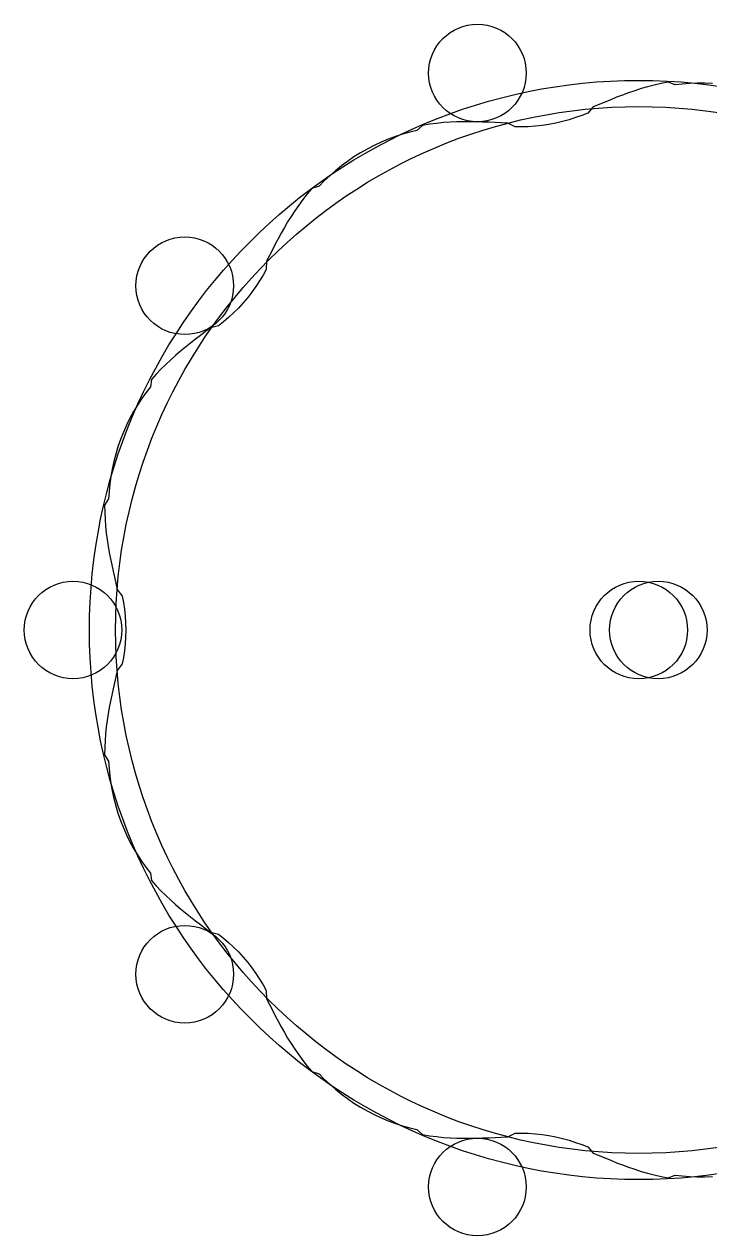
# Model space of a CAD drawing. Extents: x -32.5 to 36.6, y -31 to 31.
# Drawn here: x -32.5 to 2.6, y -31 to 31 of the extents above; entities that cross this region are included whole.
import ezdxf

# ---------------------------------------------------------------- set-up
doc = ezdxf.new("R2010")
doc.units = 0
for name, color, linetype in [('CAM', 1, 'continuous'), ('PRESSURE', 3, 'continuous'), ('ROLLER', 5, 'continuous')]:
    doc.layers.add(name, color=color, linetype=linetype)

msp = doc.modelspace()

# ---------------------------------------------------------------- linework, layer by layer
at = {"layer": 'cam'}
for p, q in [((0.142, 27.997), (-0.21, 27.917)), ((0.502, 28.065), (0.142, 27.997)), ((0.856, 27.923), (0.502, 28.065)), ((1.23, 27.967), (0.856, 27.923)), ((1.609, 27.998), (1.23, 27.967)), ((1.995, 28.015), (1.609, 27.998)), ((2.384, 28.016), (1.995, 28.015)), ((2.777, 28.002), (2.384, 28.016)), ((-1.835, 27.405), (-2.139, 27.287)), ((-1.526, 27.519), (-1.835, 27.405)), ((-1.209, 27.628), (-1.526, 27.519)), ((-0.885, 27.732), (-1.209, 27.628)), ((-0.552, 27.829), (-0.885, 27.732)), ((-0.21, 27.917), (-0.552, 27.829)), ((-3.332, 26.797), (-3.617, 26.477)), ((-3.033, 26.92), (-3.332, 26.797)), ((-2.735, 27.044), (-3.033, 26.92)), ((-2.438, 27.166), (-2.735, 27.044)), ((-2.139, 27.287), (-2.438, 27.166)), ((-4.571, 26.14), (-4.909, 26.045)), ((-4.243, 26.246), (-4.571, 26.14)), ((-3.926, 26.359), (-4.243, 26.246)), ((-3.617, 26.477), (-3.926, 26.359)), ((-12.742, 25.497), (-13.11, 25.393)), ((-12.376, 25.586), (-12.742, 25.497)), ((-12.091, 25.844), (-12.376, 25.586)), ((-11.728, 25.906), (-12.091, 25.844)), ((-11.37, 25.954), (-11.728, 25.906)), ((-11.017, 25.991), (-11.37, 25.954)), ((-10.669, 26.016), (-11.017, 25.991)), ((-10.328, 26.031), (-10.669, 26.016)), ((-9.992, 26.039), (-10.328, 26.031)), ((-9.661, 26.038), (-9.992, 26.039)), ((-9.334, 26.033), (-9.661, 26.038)), ((-9.011, 26.022), (-9.334, 26.033)), ((-8.69, 26.009), (-9.011, 26.022)), ((-8.369, 25.995), (-8.69, 26.009)), ((-8.046, 25.982), (-8.369, 25.995)), ((-7.72, 25.971), (-8.046, 25.982)), ((-7.34, 25.77), (-7.72, 25.971)), ((-7.004, 25.771), (-7.34, 25.77)), ((-6.662, 25.781), (-7.004, 25.771)), ((-6.313, 25.804), (-6.662, 25.781)), ((-5.96, 25.841), (-6.313, 25.804)), ((-5.606, 25.894), (-5.96, 25.841)), ((-5.255, 25.962), (-5.606, 25.894)), ((-4.909, 26.045), (-5.255, 25.962)), ((-14.207, 24.987), (-14.566, 24.82)), ((-13.844, 25.138), (-14.207, 24.987)), ((-13.477, 25.273), (-13.844, 25.138)), ((-13.11, 25.393), (-13.477, 25.273)), ((-15.602, 24.231), (-15.929, 24.008)), ((-15.264, 24.441), (-15.602, 24.231)), ((-14.919, 24.638), (-15.264, 24.441)), ((-14.566, 24.82), (-14.919, 24.638)), ((-16.245, 23.773), (-16.55, 23.527)), ((-15.929, 24.008), (-16.245, 23.773)), ((-17.12, 23.007), (-17.385, 22.736)), ((-16.842, 23.271), (-17.12, 23.007)), ((-16.55, 23.527), (-16.842, 23.271)), ((-17.755, 22.621), (-17.994, 22.339)), ((-17.385, 22.736), (-17.755, 22.621)), ((-18.432, 21.766), (-18.632, 21.478)), ((-18.22, 22.053), (-18.432, 21.766)), ((-17.994, 22.339), (-18.22, 22.053)), ((-18.82, 21.19), (-18.997, 20.902)), ((-18.632, 21.478), (-18.82, 21.19)), ((-19.165, 20.615), (-19.326, 20.329)), ((-18.997, 20.902), (-19.165, 20.615)), ((-19.48, 20.044), (-19.63, 19.759)), ((-19.326, 20.329), (-19.48, 20.044)), ((-19.779, 19.474), (-19.928, 19.188)), ((-19.63, 19.759), (-19.779, 19.474)), ((-20.08, 18.901), (-20.094, 18.472)), ((-19.928, 19.188), (-20.08, 18.901)), ((-20.259, 18.182), (-20.435, 17.891)), ((-20.094, 18.472), (-20.259, 18.182)), ((-20.624, 17.6), (-20.828, 17.311)), ((-20.435, 17.891), (-20.624, 17.6)), ((-21.046, 17.028), (-21.277, 16.754)), ((-20.828, 17.311), (-21.046, 17.028)), ((-21.768, 16.243), (-22.022, 16.007)), ((-21.519, 16.492), (-21.768, 16.243)), ((-21.277, 16.754), (-21.519, 16.492)), ((-22.536, 15.573), (-22.955, 15.485)), ((-22.279, 15.785), (-22.536, 15.573)), ((-22.022, 16.007), (-22.279, 15.785)), ((-23.468, 15.09), (-23.722, 14.894)), ((-23.212, 15.286), (-23.468, 15.09)), ((-22.955, 15.485), (-23.212, 15.286)), ((-24.485, 14.286), (-24.738, 14.07)), ((-24.231, 14.494), (-24.485, 14.286)), ((-23.977, 14.696), (-24.231, 14.494)), ((-23.722, 14.894), (-23.977, 14.696)), ((-24.99, 13.844), (-25.241, 13.607)), ((-24.738, 14.07), (-24.99, 13.844)), ((-25.736, 13.099), (-25.977, 12.826)), ((-25.49, 13.36), (-25.736, 13.099)), ((-25.241, 13.607), (-25.49, 13.36)), ((-26.033, 12.451), (-26.261, 12.154)), ((-25.977, 12.826), (-26.033, 12.451)), ((-26.481, 11.845), (-26.691, 11.524)), ((-26.261, 12.154), (-26.481, 11.845)), ((-26.891, 11.191), (-27.079, 10.847)), ((-26.691, 11.524), (-26.891, 11.191)), ((-27.079, 10.847), (-27.254, 10.493)), ((-27.416, 10.131), (-27.563, 9.762)), ((-27.254, 10.493), (-27.416, 10.131)), ((-27.694, 9.387), (-27.81, 9.007)), ((-27.563, 9.762), (-27.694, 9.387)), ((-27.81, 9.007), (-27.911, 8.625)), ((-27.995, 8.241), (-28.063, 7.857)), ((-27.911, 8.625), (-27.995, 8.241)), ((-28.115, 7.474), (-28.152, 7.094)), ((-28.063, 7.857), (-28.115, 7.474)), ((-28.152, 7.094), (-28.175, 6.718)), ((-28.175, 6.718), (-28.378, 6.393)), ((-28.378, 6.393), (-28.374, 6.026)), ((-28.374, 6.026), (-28.358, 5.666)), ((-28.358, 5.666), (-28.332, 5.313)), ((-28.332, 5.313), (-28.295, 4.967)), ((-28.295, 4.967), (-28.25, 4.629)), ((-28.25, 4.629), (-28.198, 4.297)), ((-28.198, 4.297), (-28.14, 3.972)), ((-28.14, 3.972), (-28.077, 3.652)), ((-28.077, 3.652), (-28.011, 3.336)), ((-28.011, 3.336), (-27.942, 3.022)), ((-27.942, 3.022), (-27.872, 2.708)), ((-27.872, 2.708), (-27.803, 2.392)), ((-27.803, 2.392), (-27.736, 2.072)), ((-27.736, 2.072), (-27.473, 1.732)), ((-27.473, 1.732), (-27.416, 1.401)), ((-27.416, 1.401), (-27.368, 1.061)), ((-27.368, 1.061), (-27.331, 0.712)), ((-27.331, 0.712), (-27.308, 0.358)), ((-27.308, 0.358), (-27.3, 0)), ((-27.3, 0), (-27.308, -0.358)), ((-27.308, -0.358), (-27.331, -0.712)), ((-27.368, -1.061), (-27.416, -1.401)), ((-27.331, -0.712), (-27.368, -1.061)), ((-27.473, -1.732), (-27.736, -2.072)), ((-27.416, -1.401), (-27.473, -1.732)), ((-27.803, -2.392), (-27.872, -2.708)), ((-27.736, -2.072), (-27.803, -2.392)), ((-27.942, -3.022), (-28.011, -3.336)), ((-27.872, -2.708), (-27.942, -3.022)), ((-28.077, -3.652), (-28.14, -3.972)), ((-28.011, -3.336), (-28.077, -3.652)), ((-28.198, -4.297), (-28.25, -4.629)), ((-28.14, -3.972), (-28.198, -4.297)), ((-28.25, -4.629), (-28.295, -4.967)), ((-28.332, -5.313), (-28.358, -5.666)), ((-28.295, -4.967), (-28.332, -5.313)), ((-28.374, -6.026), (-28.378, -6.393)), ((-28.358, -5.666), (-28.374, -6.026)), ((-28.378, -6.393), (-28.175, -6.718)), ((-28.175, -6.718), (-28.152, -7.094)), ((-28.152, -7.094), (-28.115, -7.474)), ((-28.115, -7.474), (-28.063, -7.857)), ((-28.063, -7.857), (-27.995, -8.241)), ((-27.995, -8.241), (-27.911, -8.625)), ((-27.911, -8.625), (-27.81, -9.007)), ((-27.81, -9.007), (-27.694, -9.387)), ((-27.694, -9.387), (-27.563, -9.762)), ((-27.563, -9.762), (-27.416, -10.131)), ((-27.416, -10.131), (-27.254, -10.493)), ((-27.254, -10.493), (-27.079, -10.847)), ((-27.079, -10.847), (-26.891, -11.191)), ((-26.891, -11.191), (-26.691, -11.524)), ((-26.691, -11.524), (-26.481, -11.845)), ((-26.481, -11.845), (-26.261, -12.154)), ((-26.261, -12.154), (-26.033, -12.451)), ((-26.033, -12.451), (-25.977, -12.826)), ((-25.977, -12.826), (-25.736, -13.099)), ((-25.736, -13.099), (-25.49, -13.36)), ((-25.49, -13.36), (-25.241, -13.607)), ((-25.241, -13.607), (-24.99, -13.844)), ((-24.99, -13.844), (-24.738, -14.07)), ((-24.738, -14.07), (-24.485, -14.286)), ((-24.485, -14.286), (-24.231, -14.494)), ((-24.231, -14.494), (-23.977, -14.696)), ((-23.977, -14.696), (-23.722, -14.894)), ((-23.722, -14.894), (-23.468, -15.09)), ((-23.468, -15.09), (-23.212, -15.286)), ((-23.212, -15.286), (-22.955, -15.485)), ((-22.955, -15.485), (-22.536, -15.573)), ((-22.536, -15.573), (-22.279, -15.785)), ((-22.279, -15.785), (-22.022, -16.007)), ((-22.022, -16.007), (-21.768, -16.243)), ((-21.768, -16.243), (-21.519, -16.492)), ((-21.519, -16.492), (-21.277, -16.754)), ((-21.277, -16.754), (-21.046, -17.028)), ((-21.046, -17.028), (-20.828, -17.311)), ((-20.828, -17.311), (-20.624, -17.6)), ((-20.624, -17.6), (-20.435, -17.891)), ((-20.435, -17.891), (-20.259, -18.182)), ((-20.259, -18.182), (-20.094, -18.472)), ((-20.094, -18.472), (-20.08, -18.901)), ((-20.08, -18.901), (-19.928, -19.188)), ((-19.928, -19.188), (-19.779, -19.474)), ((-19.779, -19.474), (-19.63, -19.759)), ((-19.63, -19.759), (-19.48, -20.044)), ((-19.48, -20.044), (-19.326, -20.329)), ((-19.326, -20.329), (-19.165, -20.615)), ((-19.165, -20.615), (-18.997, -20.902)), ((-18.997, -20.902), (-18.82, -21.19)), ((-18.82, -21.19), (-18.632, -21.478)), ((-18.632, -21.478), (-18.432, -21.766)), ((-18.432, -21.766), (-18.22, -22.053)), ((-18.22, -22.053), (-17.994, -22.339)), ((-17.994, -22.339), (-17.755, -22.621)), ((-17.755, -22.621), (-17.385, -22.736)), ((-17.385, -22.736), (-17.12, -23.007)), ((-17.12, -23.007), (-16.842, -23.271)), ((-16.842, -23.271), (-16.55, -23.527)), ((-16.55, -23.527), (-16.245, -23.773)), ((-16.245, -23.773), (-15.929, -24.008)), ((-15.929, -24.008), (-15.602, -24.231)), ((-15.602, -24.231), (-15.264, -24.441)), ((-15.264, -24.441), (-14.919, -24.638)), ((-14.919, -24.638), (-14.566, -24.82)), ((-14.566, -24.82), (-14.207, -24.987)), ((-14.207, -24.987), (-13.844, -25.138)), ((-13.844, -25.138), (-13.477, -25.273)), ((-13.477, -25.273), (-13.11, -25.393)), ((-13.11, -25.393), (-12.742, -25.497)), ((-12.742, -25.497), (-12.376, -25.586)), ((-12.376, -25.586), (-12.091, -25.844)), ((-12.091, -25.844), (-11.728, -25.906)), ((-11.728, -25.906), (-11.37, -25.954)), ((-11.37, -25.954), (-11.017, -25.991)), ((-11.017, -25.991), (-10.669, -26.016)), ((-10.669, -26.016), (-10.328, -26.031)), ((-10.328, -26.031), (-9.992, -26.039)), ((-9.992, -26.039), (-9.661, -26.038)), ((-9.661, -26.038), (-9.334, -26.033)), ((-9.334, -26.033), (-9.011, -26.022)), ((-9.011, -26.022), (-8.69, -26.009)), ((-8.69, -26.009), (-8.369, -25.995)), ((-8.369, -25.995), (-8.046, -25.982)), ((-8.046, -25.982), (-7.72, -25.971)), ((-7.72, -25.971), (-7.34, -25.77)), ((-7.34, -25.77), (-7.004, -25.771)), ((-7.004, -25.771), (-6.662, -25.781)), ((-6.662, -25.781), (-6.313, -25.804)), ((-6.313, -25.804), (-5.96, -25.841)), ((-5.96, -25.841), (-5.606, -25.894)), ((-5.606, -25.894), (-5.255, -25.962)), ((-5.255, -25.962), (-4.909, -26.045)), ((-4.909, -26.045), (-4.571, -26.14)), ((-4.571, -26.14), (-4.243, -26.246)), ((-4.243, -26.246), (-3.926, -26.359)), ((-3.926, -26.359), (-3.617, -26.477)), ((-3.617, -26.477), (-3.332, -26.797)), ((-3.332, -26.797), (-3.033, -26.92)), ((-3.033, -26.92), (-2.735, -27.044)), ((-2.735, -27.044), (-2.438, -27.166)), ((-2.438, -27.166), (-2.139, -27.287)), ((-2.139, -27.287), (-1.835, -27.405)), ((-1.835, -27.405), (-1.526, -27.519)), ((-1.526, -27.519), (-1.209, -27.628)), ((-1.209, -27.628), (-0.885, -27.732)), ((-0.885, -27.732), (-0.552, -27.829)), ((-0.552, -27.829), (-0.21, -27.917)), ((-0.21, -27.917), (0.142, -27.997)), ((0.502, -28.065), (0.856, -27.923)), ((0.856, -27.923), (1.23, -27.967)), ((0.142, -27.997), (0.502, -28.065)), ((1.23, -27.967), (1.609, -27.998)), ((1.609, -27.998), (1.995, -28.015)), ((1.995, -28.015), (2.384, -28.016)), ((2.384, -28.016), (2.777, -28.002))]:
    msp.add_line(p, q, dxfattribs=at)
msp.add_circle((-1, 0), 2.5, dxfattribs=at)
at = {"layer": 'pressure'}
for radius in [28.156, 26.815]:
    msp.add_circle((-1, 0), radius, dxfattribs=at)
at = {"layer": 'roller'}
for centre in [(-9.271, 28.532), (-24.271, 17.634), (-30, 0), (0, 0), (-24.271, -17.634), (-9.271, -28.532)]:
    msp.add_circle(centre, 2.5, dxfattribs=at)

doc.saveas('drawing.dxf')
